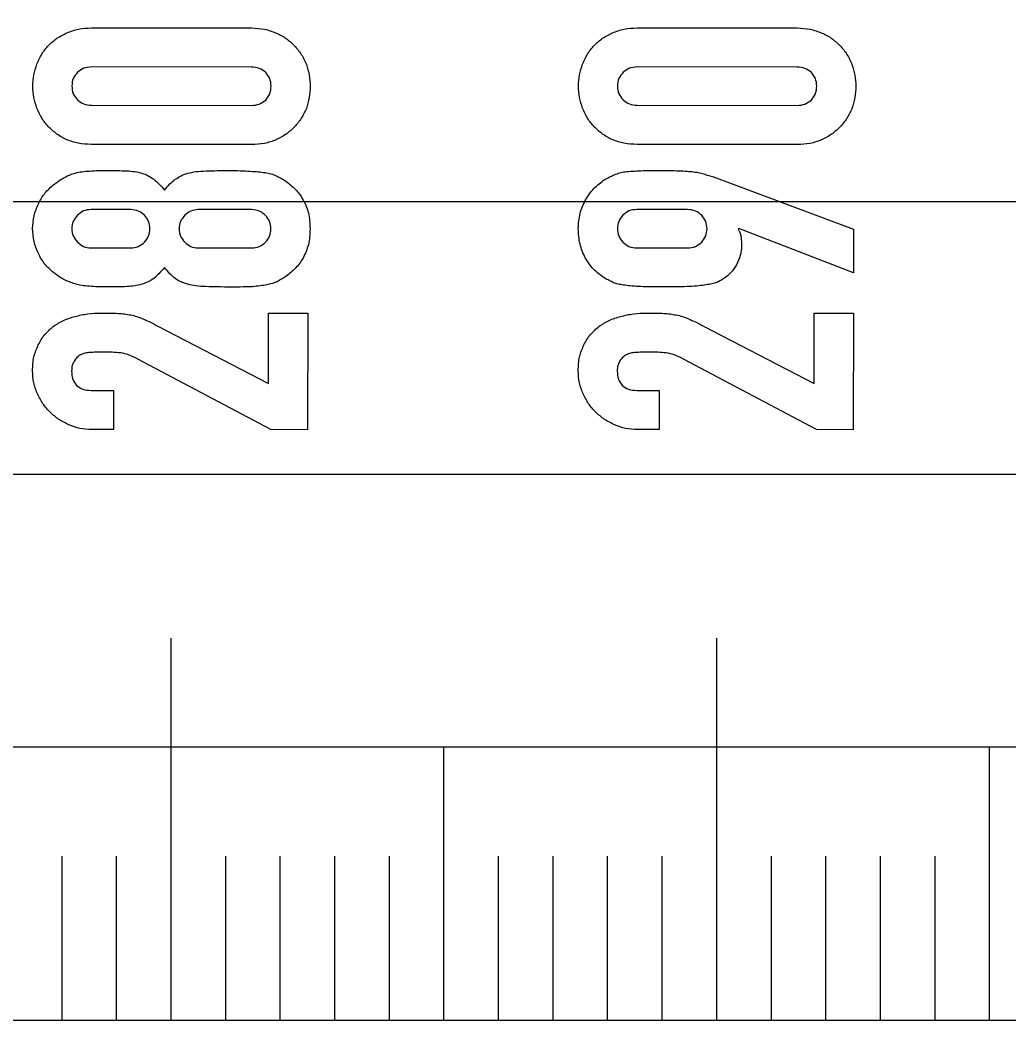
# Model space of a CAD drawing. Header units: millimetres. Extents: x 0 to 736, y 0 to 580.
# Drawn here: x 277.23 to 295.36, y 0 to 18.33 of the extents above; entities that cross this region are included whole.
import ezdxf

# ---------------------------------------------------------------- set-up
doc = ezdxf.new("R2010")
doc.units = ezdxf.units.MM
doc.layers.get('0').update_dxf_attribs({"linetype": 'CONTINUOUS'})

msp = doc.modelspace()

# ---------------------------------------------------------------- linework, layer by layer
for p, q in [((278.539, 18.181), (281.475, 18.179)), ((288.539, 18.181), (291.475, 18.179)), ((281.474, 17.462), (278.539, 17.465)), ((291.474, 17.462), (288.539, 17.465)), ((278.538, 16.762), (281.473, 16.76)), ((288.538, 16.762), (291.473, 16.76)), ((281.473, 16.044), (278.538, 16.046)), ((291.473, 16.044), (288.538, 16.046)), ((289.991, 15.434), (292.504, 14.491)), ((279.26, 14.852), (278.53, 14.852)), ((281.479, 14.85), (280.496, 14.851)), ((289.464, 14.852), (288.537, 14.852)), ((290.404, 14.507), (290.39, 14.493)), ((292.503, 13.69), (290.404, 14.507)), ((292.504, 14.491), (292.503, 13.69)), ((278.529, 14.15), (279.259, 14.149)), ((280.495, 14.148), (281.478, 14.148)), ((288.536, 14.15), (289.463, 14.149)), ((281.785, 11.662), (281.786, 12.954)), ((281.786, 12.954), (282.503, 12.953)), ((282.503, 12.953), (282.501, 10.818)), ((291.785, 11.662), (291.786, 12.954)), ((291.786, 12.954), (292.503, 12.953)), ((292.503, 12.953), (292.501, 10.818)), ((279.757, 12.716), (281.785, 11.662)), ((289.757, 12.716), (291.785, 11.662)), ((281.827, 10.819), (279.391, 12.113)), ((291.827, 10.819), (289.391, 12.113)), ((278.534, 11.538), (278.941, 11.537)), ((278.941, 11.537), (278.941, 10.821)), ((288.534, 11.538), (288.941, 11.537)), ((288.941, 11.537), (288.941, 10.821)), ((278.941, 10.821), (278.547, 10.821)), ((282.501, 10.818), (281.827, 10.819)), ((288.941, 10.821), (288.547, 10.821)), ((292.501, 10.818), (291.827, 10.819)), ((280, 0), (280, 7)), ((290, 0), (290, 7)), ((285, 0), (285, 5)), ((295, 0), (295, 5)), ((278, 0), (278, 3)), ((279, 0), (279, 3)), ((281, 0), (281, 3)), ((282, 0), (282, 3)), ((283, 0), (283, 3)), ((284, 0), (284, 3)), ((286, 0), (286, 3)), ((287, 0), (287, 3)), ((288, 0), (288, 3)), ((289, 0), (289, 3)), ((291, 0), (291, 3)), ((292, 0), (292, 3)), ((293, 0), (293, 3)), ((294, 0), (294, 3))]:
    msp.add_line(p, q)
for points in [[(334.863, 0), (0, 580), (0, 0)], [(326.203, 5), (5, 5), (5, 561.34)], [(317.543, 10), (10, 542.679), (10, 10)], [(308.882, 15), (15, 524.019), (15, 15)]]:
    msp.add_lwpolyline(points, close=True)
for points, knots in [([(278.09, 18.09), (278.159, 18.117), (278.304, 18.172), (278.459, 18.178), (278.539, 18.181)], [0, 0, 0, 0, 0.02215211, 0.04613734, 0.04613734, 0.04613734, 0.04613734]), ([(281.475, 18.179), (281.555, 18.175), (281.71, 18.169), (281.855, 18.114), (281.924, 18.087)], [0, 0, 0, 0, 0.02398523, 0.04613736, 0.04613736, 0.04613736, 0.04613736]), ([(288.09, 18.09), (288.159, 18.117), (288.304, 18.172), (288.459, 18.178), (288.539, 18.181)], [0, 0, 0, 0, 0.02215211, 0.04613734, 0.04613734, 0.04613734, 0.04613734]), ([(291.475, 18.179), (291.555, 18.175), (291.71, 18.169), (291.855, 18.114), (291.924, 18.087)], [0, 0, 0, 0, 0.02398523, 0.04613736, 0.04613736, 0.04613736, 0.04613736]), ([(277.752, 17.859), (277.802, 17.905), (277.903, 18), (278.027, 18.06), (278.09, 18.09)], [0, 0, 0, 0, 0.02029925, 0.04112017, 0.04112017, 0.04112017, 0.04112017]), ([(281.924, 18.087), (281.987, 18.056), (282.111, 17.996), (282.211, 17.902), (282.261, 17.855)], [0, 0, 0, 0, 0.02082092, 0.04112014, 0.04112014, 0.04112014, 0.04112014]), ([(287.752, 17.859), (287.802, 17.905), (287.903, 18), (288.027, 18.06), (288.09, 18.09)], [0, 0, 0, 0, 0.02029925, 0.04112017, 0.04112017, 0.04112017, 0.04112017]), ([(291.924, 18.087), (291.987, 18.056), (292.111, 17.996), (292.211, 17.902), (292.261, 17.855)], [0, 0, 0, 0, 0.02082092, 0.04112014, 0.04112014, 0.04112014, 0.04112014]), ([(277.541, 17.515), (277.568, 17.578), (277.62, 17.704), (277.708, 17.807), (277.752, 17.859)], [0, 0, 0, 0, 0.02041726, 0.04057331, 0.04057331, 0.04057331, 0.04057331]), ([(282.261, 17.855), (282.305, 17.803), (282.394, 17.699), (282.45, 17.574), (282.478, 17.511)], [0, 0, 0, 0, 0.02026353, 0.04091276, 0.04091276, 0.04091276, 0.04091276]), ([(287.541, 17.515), (287.568, 17.578), (287.62, 17.704), (287.708, 17.807), (287.752, 17.859)], [0, 0, 0, 0, 0.02041726, 0.04057331, 0.04057331, 0.04057331, 0.04057331]), ([(292.261, 17.855), (292.305, 17.803), (292.394, 17.699), (292.45, 17.574), (292.478, 17.511)], [0, 0, 0, 0, 0.02026353, 0.04091276, 0.04091276, 0.04091276, 0.04091276]), ([(277.464, 17.114), (277.467, 17.183), (277.473, 17.321), (277.519, 17.45), (277.541, 17.515)], [0, 0, 0, 0, 0.0206313, 0.04096164, 0.04096164, 0.04096164, 0.04096164]), ([(278.539, 17.465), (278.49, 17.461), (278.396, 17.454), (278.322, 17.395), (278.286, 17.367)], [0, 0, 0, 0, 0.01425838, 0.02769777, 0.02769777, 0.02769777, 0.02769777]), ([(281.734, 17.364), (281.696, 17.392), (281.619, 17.451), (281.523, 17.459), (281.474, 17.462)], [0, 0, 0, 0, 0.01388274, 0.02831408, 0.02831408, 0.02831408, 0.02831408]), ([(282.478, 17.511), (282.499, 17.446), (282.54, 17.316), (282.545, 17.179), (282.548, 17.11)], [0, 0, 0, 0, 0.02018659, 0.04080219, 0.04080219, 0.04080219, 0.04080219]), ([(287.464, 17.114), (287.467, 17.183), (287.473, 17.321), (287.519, 17.45), (287.541, 17.515)], [0, 0, 0, 0, 0.0206313, 0.04096164, 0.04096164, 0.04096164, 0.04096164]), ([(288.539, 17.465), (288.49, 17.461), (288.396, 17.454), (288.322, 17.395), (288.286, 17.367)], [0, 0, 0, 0, 0.01425838, 0.02769777, 0.02769777, 0.02769777, 0.02769777]), ([(291.734, 17.364), (291.696, 17.392), (291.619, 17.451), (291.523, 17.459), (291.474, 17.462)], [0, 0, 0, 0, 0.01388274, 0.02831408, 0.02831408, 0.02831408, 0.02831408]), ([(292.478, 17.511), (292.499, 17.446), (292.54, 17.316), (292.545, 17.179), (292.548, 17.11)], [0, 0, 0, 0, 0.02018659, 0.04080219, 0.04080219, 0.04080219, 0.04080219]), ([(278.286, 17.367), (278.255, 17.331), (278.192, 17.258), (278.184, 17.163), (278.18, 17.114)], [0, 0, 0, 0, 0.0137354, 0.02802509, 0.02802509, 0.02802509, 0.02802509]), ([(281.832, 17.111), (281.828, 17.16), (281.821, 17.254), (281.762, 17.328), (281.734, 17.364)], [0, 0, 0, 0, 0.01425839, 0.02769774, 0.02769774, 0.02769774, 0.02769774]), ([(288.286, 17.367), (288.255, 17.331), (288.192, 17.258), (288.184, 17.163), (288.18, 17.114)], [0, 0, 0, 0, 0.0137354, 0.02802509, 0.02802509, 0.02802509, 0.02802509]), ([(291.832, 17.111), (291.828, 17.16), (291.821, 17.254), (291.762, 17.328), (291.734, 17.364)], [0, 0, 0, 0, 0.01425839, 0.02769774, 0.02769774, 0.02769774, 0.02769774]), ([(277.541, 16.707), (277.518, 16.773), (277.473, 16.905), (277.467, 17.045), (277.464, 17.114)], [0, 0, 0, 0, 0.02083571, 0.04164184, 0.04164184, 0.04164184, 0.04164184]), ([(278.18, 17.114), (278.184, 17.065), (278.192, 16.969), (278.255, 16.897), (278.285, 16.861)], [0, 0, 0, 0, 0.01428975, 0.0280251, 0.0280251, 0.0280251, 0.0280251]), ([(281.733, 16.858), (281.762, 16.894), (281.821, 16.968), (281.828, 17.062), (281.832, 17.111)], [0, 0, 0, 0, 0.01343937, 0.02769775, 0.02769775, 0.02769775, 0.02769775]), ([(282.548, 17.11), (282.545, 17.041), (282.539, 16.902), (282.498, 16.769), (282.478, 16.703)], [0, 0, 0, 0, 0.02079057, 0.04148602, 0.04148602, 0.04148602, 0.04148602]), ([(287.541, 16.707), (287.518, 16.773), (287.473, 16.905), (287.467, 17.045), (287.464, 17.114)], [0, 0, 0, 0, 0.02083571, 0.04164184, 0.04164184, 0.04164184, 0.04164184]), ([(288.18, 17.114), (288.184, 17.065), (288.192, 16.969), (288.255, 16.897), (288.285, 16.861)], [0, 0, 0, 0, 0.01428975, 0.0280251, 0.0280251, 0.0280251, 0.0280251]), ([(291.733, 16.858), (291.762, 16.894), (291.821, 16.968), (291.828, 17.062), (291.832, 17.111)], [0, 0, 0, 0, 0.01343937, 0.02769775, 0.02769775, 0.02769775, 0.02769775]), ([(292.548, 17.11), (292.545, 17.041), (292.539, 16.902), (292.498, 16.769), (292.478, 16.703)], [0, 0, 0, 0, 0.02079057, 0.04148602, 0.04148602, 0.04148602, 0.04148602]), ([(278.285, 16.861), (278.321, 16.832), (278.395, 16.773), (278.489, 16.766), (278.538, 16.762)], [0, 0, 0, 0, 0.01343938, 0.02769777, 0.02769777, 0.02769777, 0.02769777]), ([(288.285, 16.861), (288.321, 16.832), (288.395, 16.773), (288.489, 16.766), (288.538, 16.762)], [0, 0, 0, 0, 0.01343938, 0.02769777, 0.02769777, 0.02769777, 0.02769777]), ([(277.751, 16.37), (277.707, 16.421), (277.62, 16.522), (277.567, 16.646), (277.541, 16.707)], [0, 0, 0, 0, 0.02001715, 0.03996019, 0.03996019, 0.03996019, 0.03996019]), ([(281.473, 16.76), (281.523, 16.764), (281.619, 16.771), (281.696, 16.83), (281.733, 16.858)], [0, 0, 0, 0, 0.01443138, 0.02831409, 0.02831409, 0.02831409, 0.02831409]), ([(282.478, 16.703), (282.449, 16.642), (282.393, 16.519), (282.304, 16.417), (282.26, 16.366)], [0, 0, 0, 0, 0.02018042, 0.04030582, 0.04030582, 0.04030582, 0.04030582]), ([(287.751, 16.37), (287.707, 16.421), (287.62, 16.522), (287.567, 16.646), (287.541, 16.707)], [0, 0, 0, 0, 0.02001715, 0.03996019, 0.03996019, 0.03996019, 0.03996019]), ([(291.473, 16.76), (291.523, 16.764), (291.619, 16.771), (291.696, 16.83), (291.733, 16.858)], [0, 0, 0, 0, 0.01443138, 0.02831409, 0.02831409, 0.02831409, 0.02831409]), ([(292.478, 16.703), (292.449, 16.642), (292.393, 16.519), (292.304, 16.417), (292.26, 16.366)], [0, 0, 0, 0, 0.02018042, 0.04030582, 0.04030582, 0.04030582, 0.04030582]), ([(278.088, 16.131), (278.025, 16.163), (277.902, 16.227), (277.801, 16.323), (277.751, 16.37)], [0, 0, 0, 0, 0.02107908, 0.04149266, 0.04149266, 0.04149266, 0.04149266]), ([(282.26, 16.366), (282.21, 16.319), (282.109, 16.224), (281.985, 16.16), (281.922, 16.128)], [0, 0, 0, 0, 0.02041353, 0.04149263, 0.04149263, 0.04149263, 0.04149263]), ([(288.088, 16.131), (288.025, 16.163), (287.902, 16.227), (287.801, 16.323), (287.751, 16.37)], [0, 0, 0, 0, 0.02107908, 0.04149266, 0.04149266, 0.04149266, 0.04149266]), ([(292.26, 16.366), (292.21, 16.319), (292.109, 16.224), (291.985, 16.16), (291.922, 16.128)], [0, 0, 0, 0, 0.02041353, 0.04149263, 0.04149263, 0.04149263, 0.04149263]), ([(278.538, 16.046), (278.457, 16.049), (278.303, 16.055), (278.158, 16.106), (278.088, 16.131)], [0, 0, 0, 0, 0.02396916, 0.04596419, 0.04596419, 0.04596419, 0.04596419]), ([(281.922, 16.128), (281.853, 16.103), (281.707, 16.052), (281.553, 16.047), (281.473, 16.044)], [0, 0, 0, 0, 0.02199501, 0.04596421, 0.04596421, 0.04596421, 0.04596421]), ([(288.538, 16.046), (288.457, 16.049), (288.303, 16.055), (288.158, 16.106), (288.088, 16.131)], [0, 0, 0, 0, 0.02396916, 0.04596419, 0.04596419, 0.04596419, 0.04596419]), ([(291.922, 16.128), (291.853, 16.103), (291.707, 16.052), (291.553, 16.047), (291.473, 16.044)], [0, 0, 0, 0, 0.02199501, 0.04596421, 0.04596421, 0.04596421, 0.04596421]), ([(277.849, 15.309), (277.878, 15.331), (277.935, 15.374), (277.995, 15.411), (278.024, 15.429)], [0, 0, 0, 0, 0.01106177, 0.02124133, 0.02124133, 0.02124133, 0.02124133]), ([(278.024, 15.429), (278.054, 15.444), (278.115, 15.477), (278.18, 15.501), (278.214, 15.513)], [0, 0, 0, 0, 0.01005004, 0.02077656, 0.02077656, 0.02077656, 0.02077656]), ([(278.214, 15.513), (278.252, 15.523), (278.335, 15.546), (278.421, 15.552), (278.467, 15.555)], [0, 0, 0, 0, 0.01192269, 0.02568836, 0.02568836, 0.02568836, 0.02568836]), ([(278.467, 15.555), (278.519, 15.559), (278.633, 15.568), (278.748, 15.568), (278.811, 15.568)], [0, 0, 0, 0, 0.01566047, 0.03444887, 0.03444887, 0.03444887, 0.03444887]), ([(278.811, 15.568), (278.88, 15.568), (279.007, 15.568), (279.133, 15.563), (279.19, 15.561)], [0, 0, 0, 0, 0.02071702, 0.03793014, 0.03793014, 0.03793014, 0.03793014]), ([(279.19, 15.561), (279.239, 15.558), (279.332, 15.552), (279.422, 15.529), (279.464, 15.519)], [0, 0, 0, 0, 0.01463915, 0.02775941, 0.02775941, 0.02775941, 0.02775941]), ([(279.464, 15.519), (279.503, 15.505), (279.581, 15.478), (279.648, 15.43), (279.682, 15.406)], [0, 0, 0, 0, 0.01229057, 0.02461123, 0.02461123, 0.02461123, 0.02461123]), ([(279.682, 15.406), (279.714, 15.379), (279.785, 15.319), (279.845, 15.248), (279.878, 15.209)], [0, 0, 0, 0, 0.01268426, 0.02784776, 0.02784776, 0.02784776, 0.02784776]), ([(279.878, 15.209), (279.91, 15.248), (279.968, 15.321), (280.041, 15.379), (280.075, 15.406)], [0, 0, 0, 0, 0.01492993, 0.02787877, 0.02787877, 0.02787877, 0.02787877]), ([(280.075, 15.406), (280.11, 15.43), (280.181, 15.479), (280.264, 15.505), (280.307, 15.518)], [0, 0, 0, 0, 0.01261726, 0.02589162, 0.02589162, 0.02589162, 0.02589162]), ([(280.307, 15.518), (280.356, 15.529), (280.465, 15.552), (280.576, 15.557), (280.637, 15.56)], [0, 0, 0, 0, 0.01518484, 0.03332219, 0.03332219, 0.03332219, 0.03332219]), ([(280.637, 15.56), (280.708, 15.562), (280.864, 15.566), (281.021, 15.566), (281.107, 15.567)], [0, 0, 0, 0, 0.0212495, 0.04705766, 0.04705766, 0.04705766, 0.04705766]), ([(281.107, 15.567), (281.178, 15.566), (281.307, 15.565), (281.436, 15.556), (281.494, 15.552)], [0, 0, 0, 0, 0.02124588, 0.03865839, 0.03865839, 0.03865839, 0.03865839]), ([(281.494, 15.552), (281.54, 15.549), (281.627, 15.544), (281.713, 15.53), (281.753, 15.524)], [0, 0, 0, 0, 0.01390932, 0.02614965, 0.02614965, 0.02614965, 0.02614965]), ([(281.753, 15.524), (281.788, 15.516), (281.854, 15.503), (281.915, 15.474), (281.943, 15.461)], [0, 0, 0, 0, 0.01068768, 0.02004695, 0.02004695, 0.02004695, 0.02004695]), ([(281.943, 15.461), (281.97, 15.448), (282.025, 15.42), (282.077, 15.387), (282.104, 15.369)], [0, 0, 0, 0, 0.00887237, 0.01856809, 0.01856809, 0.01856809, 0.01856809]), ([(287.596, 15.029), (287.642, 15.102), (287.735, 15.249), (287.876, 15.35), (287.947, 15.401)], [0, 0, 0, 0, 0.02577646, 0.05160553, 0.05160553, 0.05160553, 0.05160553]), ([(287.947, 15.401), (287.974, 15.416), (288.027, 15.446), (288.082, 15.472), (288.109, 15.485)], [0, 0, 0, 0, 0.00942984, 0.01822372, 0.01822372, 0.01822372, 0.01822372]), ([(288.109, 15.485), (288.137, 15.496), (288.196, 15.52), (288.258, 15.533), (288.291, 15.541)], [0, 0, 0, 0, 0.00900001, 0.01913404, 0.01913404, 0.01913404, 0.01913404]), ([(288.291, 15.541), (288.333, 15.545), (288.424, 15.555), (288.515, 15.559), (288.565, 15.562)], [0, 0, 0, 0, 0.01252532, 0.02747388, 0.02747388, 0.02747388, 0.02747388]), ([(288.565, 15.562), (288.624, 15.564), (288.758, 15.568), (288.891, 15.568), (288.966, 15.568)], [0, 0, 0, 0, 0.01773956, 0.0400366, 0.0400366, 0.0400366, 0.0400366]), ([(288.966, 15.568), (289.036, 15.568), (289.165, 15.568), (289.294, 15.563), (289.352, 15.561)], [0, 0, 0, 0, 0.0212437, 0.0386323, 0.0386323, 0.0386323, 0.0386323]), ([(289.352, 15.561), (289.397, 15.558), (289.482, 15.554), (289.566, 15.544), (289.605, 15.54)], [0, 0, 0, 0, 0.01372194, 0.02537399, 0.02537399, 0.02537399, 0.02537399]), ([(289.605, 15.54), (289.64, 15.533), (289.709, 15.519), (289.776, 15.5), (289.808, 15.49)], [0, 0, 0, 0, 0.01094976, 0.02095835, 0.02095835, 0.02095835, 0.02095835]), ([(289.808, 15.49), (289.837, 15.482), (289.899, 15.466), (289.959, 15.445), (289.991, 15.434)], [0, 0, 0, 0, 0.0091157, 0.01910885, 0.01910885, 0.01910885, 0.01910885]), ([(277.568, 14.958), (277.604, 15.026), (277.676, 15.16), (277.791, 15.26), (277.849, 15.309)], [0, 0, 0, 0, 0.02270387, 0.04529892, 0.04529892, 0.04529892, 0.04529892]), ([(282.104, 15.369), (282.164, 15.324), (282.288, 15.229), (282.375, 15.099), (282.42, 15.032)], [0, 0, 0, 0, 0.02229914, 0.04649163, 0.04649163, 0.04649163, 0.04649163]), ([(282.42, 15.032), (282.457, 14.952), (282.535, 14.783), (282.542, 14.597), (282.546, 14.498)], [0, 0, 0, 0, 0.02601632, 0.05533043, 0.05533043, 0.05533043, 0.05533043]), ([(287.462, 14.502), (287.467, 14.597), (287.477, 14.781), (287.557, 14.948), (287.596, 15.029)], [0, 0, 0, 0, 0.02811294, 0.05481335, 0.05481335, 0.05481335, 0.05481335]), ([(277.462, 14.502), (277.466, 14.582), (277.475, 14.74), (277.537, 14.886), (277.568, 14.958)], [0, 0, 0, 0, 0.02384668, 0.04717065, 0.04717065, 0.04717065, 0.04717065]), ([(278.53, 14.852), (278.483, 14.848), (278.389, 14.84), (278.319, 14.778), (278.284, 14.747)], [0, 0, 0, 0, 0.01377239, 0.02736455, 0.02736455, 0.02736455, 0.02736455]), ([(279.513, 14.746), (279.476, 14.777), (279.402, 14.838), (279.307, 14.847), (279.26, 14.852)], [0, 0, 0, 0, 0.01402408, 0.02796883, 0.02796883, 0.02796883, 0.02796883]), ([(280.496, 14.851), (280.449, 14.846), (280.355, 14.838), (280.285, 14.776), (280.25, 14.746)], [0, 0, 0, 0, 0.01377236, 0.02736455, 0.02736455, 0.02736455, 0.02736455]), ([(281.732, 14.744), (281.695, 14.775), (281.622, 14.836), (281.526, 14.845), (281.479, 14.85)], [0, 0, 0, 0, 0.01402409, 0.02796882, 0.02796882, 0.02796882, 0.02796882]), ([(288.537, 14.852), (288.486, 14.849), (288.388, 14.841), (288.313, 14.778), (288.277, 14.747)], [0, 0, 0, 0, 0.01480769, 0.02868708, 0.02868708, 0.02868708, 0.02868708]), ([(289.723, 14.746), (289.687, 14.777), (289.612, 14.84), (289.514, 14.848), (289.464, 14.852)], [0, 0, 0, 0, 0.01387939, 0.02868708, 0.02868708, 0.02868708, 0.02868708]), ([(278.284, 14.747), (278.253, 14.711), (278.192, 14.64), (278.183, 14.547), (278.178, 14.501)], [0, 0, 0, 0, 0.01387936, 0.02730726, 0.02730726, 0.02730726, 0.02730726]), ([(279.611, 14.5), (279.607, 14.546), (279.598, 14.637), (279.541, 14.71), (279.513, 14.746)], [0, 0, 0, 0, 0.01339458, 0.02698105, 0.02698105, 0.02698105, 0.02698105]), ([(280.25, 14.746), (280.219, 14.709), (280.159, 14.638), (280.149, 14.546), (280.144, 14.5)], [0, 0, 0, 0, 0.01387935, 0.02730725, 0.02730725, 0.02730725, 0.02730725]), ([(281.83, 14.499), (281.826, 14.544), (281.817, 14.636), (281.76, 14.708), (281.732, 14.744)], [0, 0, 0, 0, 0.01339458, 0.02698103, 0.02698103, 0.02698103, 0.02698103]), ([(288.277, 14.747), (288.248, 14.711), (288.191, 14.639), (288.182, 14.547), (288.178, 14.501)], [0, 0, 0, 0, 0.01358646, 0.02698104, 0.02698104, 0.02698104, 0.02698104]), ([(289.821, 14.5), (289.817, 14.546), (289.809, 14.637), (289.752, 14.71), (289.723, 14.746)], [0, 0, 0, 0, 0.01339458, 0.02698104, 0.02698104, 0.02698104, 0.02698104]), ([(277.567, 14.045), (277.536, 14.118), (277.474, 14.264), (277.466, 14.422), (277.462, 14.502)], [0, 0, 0, 0, 0.02332397, 0.04717065, 0.04717065, 0.04717065, 0.04717065]), ([(278.178, 14.501), (278.183, 14.456), (278.192, 14.363), (278.253, 14.292), (278.283, 14.256)], [0, 0, 0, 0, 0.0134279, 0.02730729, 0.02730729, 0.02730729, 0.02730729]), ([(279.512, 14.255), (279.541, 14.291), (279.598, 14.363), (279.606, 14.455), (279.611, 14.5)], [0, 0, 0, 0, 0.0135865, 0.02698108, 0.02698108, 0.02698108, 0.02698108]), ([(280.144, 14.5), (280.149, 14.454), (280.158, 14.361), (280.219, 14.29), (280.25, 14.254)], [0, 0, 0, 0, 0.0134279, 0.02730727, 0.02730727, 0.02730727, 0.02730727]), ([(281.731, 14.253), (281.76, 14.289), (281.817, 14.361), (281.826, 14.453), (281.83, 14.499)], [0, 0, 0, 0, 0.01358649, 0.02698107, 0.02698107, 0.02698107, 0.02698107]), ([(282.546, 14.498), (282.542, 14.399), (282.535, 14.213), (282.456, 14.044), (282.419, 13.964)], [0, 0, 0, 0, 0.02931411, 0.05533043, 0.05533043, 0.05533043, 0.05533043]), ([(287.588, 13.968), (287.551, 14.051), (287.476, 14.221), (287.467, 14.407), (287.462, 14.502)], [0, 0, 0, 0, 0.02700001, 0.05526708, 0.05526708, 0.05526708, 0.05526708]), ([(288.178, 14.501), (288.182, 14.456), (288.191, 14.364), (288.248, 14.292), (288.276, 14.256)], [0, 0, 0, 0, 0.01339458, 0.02698107, 0.02698107, 0.02698107, 0.02698107]), ([(289.723, 14.254), (289.752, 14.291), (289.809, 14.363), (289.817, 14.455), (289.821, 14.5)], [0, 0, 0, 0, 0.01358649, 0.02698107, 0.02698107, 0.02698107, 0.02698107]), ([(290.39, 14.493), (290.4, 14.478), (290.422, 14.443), (290.433, 14.403), (290.439, 14.38)], [0, 0, 0, 0, 0.00526976, 0.01232072, 0.01232072, 0.01232072, 0.01232072]), ([(290.439, 14.38), (290.443, 14.353), (290.453, 14.29), (290.453, 14.226), (290.453, 14.191)], [0, 0, 0, 0, 0.0083184, 0.01903338, 0.01903338, 0.01903338, 0.01903338]), ([(278.283, 14.256), (278.318, 14.225), (278.389, 14.163), (278.482, 14.154), (278.529, 14.15)], [0, 0, 0, 0, 0.01359215, 0.02736453, 0.02736453, 0.02736453, 0.02736453]), ([(279.259, 14.149), (279.307, 14.154), (279.402, 14.163), (279.475, 14.224), (279.512, 14.255)], [0, 0, 0, 0, 0.01394474, 0.0279688, 0.0279688, 0.0279688, 0.0279688]), ([(280.25, 14.254), (280.285, 14.223), (280.355, 14.161), (280.448, 14.153), (280.495, 14.148)], [0, 0, 0, 0, 0.01359217, 0.02736453, 0.02736453, 0.02736453, 0.02736453]), ([(281.478, 14.148), (281.526, 14.152), (281.621, 14.161), (281.694, 14.222), (281.731, 14.253)], [0, 0, 0, 0, 0.01394472, 0.0279688, 0.0279688, 0.0279688, 0.0279688]), ([(288.276, 14.256), (288.312, 14.225), (288.387, 14.161), (288.485, 14.154), (288.536, 14.15)], [0, 0, 0, 0, 0.01387937, 0.02868706, 0.02868706, 0.02868706, 0.02868706]), ([(289.463, 14.149), (289.514, 14.153), (289.612, 14.16), (289.687, 14.224), (289.723, 14.254)], [0, 0, 0, 0, 0.01480768, 0.02868706, 0.02868706, 0.02868706, 0.02868706]), ([(290.453, 14.191), (290.449, 14.129), (290.442, 14.006), (290.388, 13.895), (290.362, 13.84)], [0, 0, 0, 0, 0.01840055, 0.03659216, 0.03659216, 0.03659216, 0.03659216]), ([(277.847, 13.694), (277.79, 13.744), (277.675, 13.844), (277.603, 13.978), (277.567, 14.045)], [0, 0, 0, 0, 0.02259503, 0.0452989, 0.0452989, 0.0452989, 0.0452989]), ([(282.419, 13.964), (282.374, 13.897), (282.287, 13.767), (282.163, 13.673), (282.103, 13.628)], [0, 0, 0, 0, 0.02419254, 0.04649165, 0.04649165, 0.04649165, 0.04649165]), ([(287.946, 13.596), (287.873, 13.646), (287.729, 13.746), (287.635, 13.895), (287.588, 13.968)], [0, 0, 0, 0, 0.02623929, 0.05211902, 0.05211902, 0.05211902, 0.05211902]), ([(279.877, 13.791), (279.844, 13.752), (279.783, 13.68), (279.712, 13.617), (279.68, 13.587)], [0, 0, 0, 0, 0.01529405, 0.02833416, 0.02833416, 0.02833416, 0.02833416]), ([(280.073, 13.587), (280.04, 13.616), (279.968, 13.678), (279.909, 13.752), (279.877, 13.791)], [0, 0, 0, 0, 0.0132976, 0.02836012, 0.02836012, 0.02836012, 0.02836012]), ([(290.362, 13.84), (290.33, 13.789), (290.268, 13.691), (290.175, 13.621), (290.13, 13.587)], [0, 0, 0, 0, 0.01773523, 0.03454979, 0.03454979, 0.03454979, 0.03454979]), ([(278.023, 13.575), (277.994, 13.592), (277.934, 13.629), (277.877, 13.672), (277.847, 13.694)], [0, 0, 0, 0, 0.01017955, 0.02124134, 0.02124134, 0.02124134, 0.02124134]), ([(278.212, 13.497), (278.179, 13.509), (278.114, 13.531), (278.053, 13.561), (278.023, 13.575)], [0, 0, 0, 0, 0.01066457, 0.02048662, 0.02048662, 0.02048662, 0.02048662]), ([(279.68, 13.587), (279.646, 13.565), (279.578, 13.521), (279.501, 13.495), (279.462, 13.482)], [0, 0, 0, 0, 0.01204362, 0.02427006, 0.02427006, 0.02427006, 0.02427006]), ([(280.305, 13.482), (280.263, 13.494), (280.181, 13.519), (280.108, 13.565), (280.073, 13.587)], [0, 0, 0, 0, 0.01321503, 0.02556188, 0.02556188, 0.02556188, 0.02556188]), ([(282.103, 13.628), (282.076, 13.61), (282.023, 13.575), (281.968, 13.544), (281.941, 13.529)], [0, 0, 0, 0, 0.00978904, 0.01891318, 0.01891318, 0.01891318, 0.01891318]), ([(288.107, 13.511), (288.081, 13.524), (288.026, 13.55), (287.973, 13.58), (287.946, 13.596)], [0, 0, 0, 0, 0.00879387, 0.01822369, 0.01822369, 0.01822369, 0.01822369]), ([(290.13, 13.587), (290.106, 13.572), (290.059, 13.541), (290.008, 13.52), (289.982, 13.51)], [0, 0, 0, 0, 0.0084306, 0.01668387, 0.01668387, 0.01668387, 0.01668387]), ([(278.465, 13.448), (278.419, 13.453), (278.334, 13.463), (278.251, 13.486), (278.212, 13.497)], [0, 0, 0, 0, 0.01382933, 0.0257946, 0.0257946, 0.0257946, 0.0257946]), ([(278.809, 13.434), (278.747, 13.434), (278.632, 13.435), (278.517, 13.444), (278.465, 13.448)], [0, 0, 0, 0, 0.0187884, 0.03444887, 0.03444887, 0.03444887, 0.03444887]), ([(279.189, 13.44), (279.131, 13.438), (279.005, 13.434), (278.878, 13.434), (278.809, 13.434)], [0, 0, 0, 0, 0.01721312, 0.03793014, 0.03793014, 0.03793014, 0.03793014]), ([(279.462, 13.482), (279.42, 13.472), (279.33, 13.449), (279.237, 13.443), (279.189, 13.44)], [0, 0, 0, 0, 0.01312024, 0.0277594, 0.0277594, 0.0277594, 0.0277594]), ([(280.635, 13.439), (280.575, 13.442), (280.463, 13.448), (280.355, 13.471), (280.305, 13.482)], [0, 0, 0, 0, 0.01813735, 0.03332219, 0.03332219, 0.03332219, 0.03332219]), ([(281.106, 13.432), (281.02, 13.432), (280.863, 13.432), (280.706, 13.437), (280.635, 13.439)], [0, 0, 0, 0, 0.02580819, 0.04705766, 0.04705766, 0.04705766, 0.04705766]), ([(281.492, 13.438), (281.434, 13.436), (281.305, 13.432), (281.176, 13.432), (281.106, 13.432)], [0, 0, 0, 0, 0.0173886, 0.03863231, 0.03863231, 0.03863231, 0.03863231]), ([(281.752, 13.473), (281.711, 13.466), (281.625, 13.452), (281.538, 13.443), (281.492, 13.438)], [0, 0, 0, 0, 0.01226672, 0.02622583, 0.02622583, 0.02622583, 0.02622583]), ([(281.941, 13.529), (281.913, 13.518), (281.851, 13.494), (281.787, 13.48), (281.752, 13.473)], [0, 0, 0, 0, 0.00916463, 0.01981037, 0.01981037, 0.01981037, 0.01981037]), ([(288.29, 13.469), (288.257, 13.474), (288.195, 13.483), (288.135, 13.502), (288.107, 13.511)], [0, 0, 0, 0, 0.00998697, 0.01876507, 0.01876507, 0.01876507, 0.01876507]), ([(288.564, 13.441), (288.514, 13.443), (288.422, 13.448), (288.331, 13.463), (288.29, 13.469)], [0, 0, 0, 0, 0.01495989, 0.02754781, 0.02754781, 0.02754781, 0.02754781]), ([(288.964, 13.433), (288.889, 13.434), (288.756, 13.434), (288.623, 13.439), (288.564, 13.441)], [0, 0, 0, 0, 0.02229705, 0.04003661, 0.04003661, 0.04003661, 0.04003661]), ([(289.455, 13.44), (289.382, 13.438), (289.218, 13.434), (289.054, 13.433), (288.964, 13.433)], [0, 0, 0, 0, 0.02212707, 0.04916416, 0.04916416, 0.04916416, 0.04916416]), ([(289.771, 13.468), (289.724, 13.461), (289.619, 13.447), (289.513, 13.443), (289.455, 13.44)], [0, 0, 0, 0, 0.01432845, 0.03174095, 0.03174095, 0.03174095, 0.03174095]), ([(289.982, 13.51), (289.951, 13.501), (289.882, 13.481), (289.81, 13.473), (289.771, 13.468)], [0, 0, 0, 0, 0.00979376, 0.02151312, 0.02151312, 0.02151312, 0.02151312]), ([(277.84, 12.711), (277.901, 12.75), (278.026, 12.83), (278.168, 12.872), (278.24, 12.893)], [0, 0, 0, 0, 0.02171086, 0.04419716, 0.04419716, 0.04419716, 0.04419716]), ([(278.24, 12.893), (278.317, 12.912), (278.474, 12.949), (278.635, 12.954), (278.718, 12.956)], [0, 0, 0, 0, 0.02365397, 0.04828335, 0.04828335, 0.04828335, 0.04828335]), ([(278.718, 12.956), (278.774, 12.956), (278.877, 12.955), (278.98, 12.951), (279.027, 12.949)], [0, 0, 0, 0, 0.01685484, 0.03090968, 0.03090968, 0.03090968, 0.03090968]), ([(279.027, 12.949), (279.066, 12.946), (279.144, 12.94), (279.22, 12.927), (279.258, 12.921)], [0, 0, 0, 0, 0.01180969, 0.02335547, 0.02335547, 0.02335547, 0.02335547]), ([(279.258, 12.921), (279.296, 12.912), (279.373, 12.895), (279.446, 12.865), (279.483, 12.85)], [0, 0, 0, 0, 0.01158178, 0.0235818, 0.0235818, 0.0235818, 0.0235818]), ([(279.483, 12.85), (279.525, 12.831), (279.617, 12.789), (279.707, 12.742), (279.757, 12.716)], [0, 0, 0, 0, 0.01374547, 0.03046905, 0.03046905, 0.03046905, 0.03046905]), ([(287.84, 12.711), (287.901, 12.75), (288.026, 12.83), (288.168, 12.872), (288.24, 12.893)], [0, 0, 0, 0, 0.02171086, 0.04419716, 0.04419716, 0.04419716, 0.04419716]), ([(288.24, 12.893), (288.317, 12.912), (288.474, 12.949), (288.635, 12.954), (288.718, 12.956)], [0, 0, 0, 0, 0.02365397, 0.04828335, 0.04828335, 0.04828335, 0.04828335]), ([(288.718, 12.956), (288.774, 12.956), (288.877, 12.955), (288.98, 12.951), (289.027, 12.949)], [0, 0, 0, 0, 0.01685484, 0.03090968, 0.03090968, 0.03090968, 0.03090968]), ([(289.027, 12.949), (289.066, 12.946), (289.144, 12.94), (289.22, 12.927), (289.258, 12.921)], [0, 0, 0, 0, 0.01180969, 0.02335547, 0.02335547, 0.02335547, 0.02335547]), ([(289.258, 12.921), (289.296, 12.912), (289.373, 12.895), (289.446, 12.865), (289.483, 12.85)], [0, 0, 0, 0, 0.01158178, 0.0235818, 0.0235818, 0.0235818, 0.0235818]), ([(289.483, 12.85), (289.525, 12.831), (289.617, 12.789), (289.707, 12.742), (289.757, 12.716)], [0, 0, 0, 0, 0.01374547, 0.03046905, 0.03046905, 0.03046905, 0.03046905]), ([(277.565, 12.374), (277.601, 12.439), (277.673, 12.568), (277.784, 12.663), (277.84, 12.711)], [0, 0, 0, 0, 0.02201534, 0.04374319, 0.04374319, 0.04374319, 0.04374319]), ([(287.565, 12.374), (287.601, 12.439), (287.673, 12.568), (287.784, 12.663), (287.84, 12.711)], [0, 0, 0, 0, 0.02201534, 0.04374319, 0.04374319, 0.04374319, 0.04374319]), ([(277.46, 11.897), (277.463, 11.985), (277.469, 12.15), (277.535, 12.303), (277.565, 12.374)], [0, 0, 0, 0, 0.02611626, 0.0492751, 0.0492751, 0.0492751, 0.0492751]), ([(287.46, 11.897), (287.463, 11.985), (287.469, 12.15), (287.535, 12.303), (287.565, 12.374)], [0, 0, 0, 0, 0.02611626, 0.0492751, 0.0492751, 0.0492751, 0.0492751]), ([(278.359, 12.198), (278.334, 12.185), (278.285, 12.158), (278.25, 12.115), (278.232, 12.093)], [0, 0, 0, 0, 0.00828123, 0.01660699, 0.01660699, 0.01660699, 0.01660699]), ([(278.542, 12.233), (278.508, 12.232), (278.446, 12.23), (278.387, 12.208), (278.359, 12.198)], [0, 0, 0, 0, 0.00987058, 0.01869946, 0.01869946, 0.01869946, 0.01869946]), ([(278.731, 12.24), (278.7, 12.239), (278.637, 12.239), (278.574, 12.235), (278.542, 12.233)], [0, 0, 0, 0, 0.00930642, 0.01897666, 0.01897666, 0.01897666, 0.01897666]), ([(279.075, 12.225), (279.023, 12.23), (278.909, 12.239), (278.794, 12.239), (278.731, 12.24)], [0, 0, 0, 0, 0.01566047, 0.03444887, 0.03444887, 0.03444887, 0.03444887]), ([(279.391, 12.113), (279.335, 12.142), (279.235, 12.194), (279.124, 12.216), (279.075, 12.225)], [0, 0, 0, 0, 0.01869959, 0.0336883, 0.0336883, 0.0336883, 0.0336883]), ([(288.359, 12.198), (288.334, 12.185), (288.285, 12.158), (288.25, 12.115), (288.232, 12.093)], [0, 0, 0, 0, 0.00828123, 0.01660699, 0.01660699, 0.01660699, 0.01660699]), ([(288.542, 12.233), (288.508, 12.232), (288.446, 12.23), (288.387, 12.208), (288.359, 12.198)], [0, 0, 0, 0, 0.00987058, 0.01869946, 0.01869946, 0.01869946, 0.01869946]), ([(288.731, 12.24), (288.7, 12.239), (288.637, 12.239), (288.574, 12.235), (288.542, 12.233)], [0, 0, 0, 0, 0.00930642, 0.01897666, 0.01897666, 0.01897666, 0.01897666]), ([(289.075, 12.225), (289.023, 12.23), (288.909, 12.239), (288.794, 12.239), (288.731, 12.24)], [0, 0, 0, 0, 0.01566047, 0.03444887, 0.03444887, 0.03444887, 0.03444887]), ([(289.391, 12.113), (289.335, 12.142), (289.235, 12.194), (289.124, 12.216), (289.075, 12.225)], [0, 0, 0, 0, 0.01869959, 0.0336883, 0.0336883, 0.0336883, 0.0336883]), ([(278.232, 12.093), (278.216, 12.065), (278.179, 12.002), (278.177, 11.929), (278.176, 11.889)], [0, 0, 0, 0, 0.00957901, 0.02142518, 0.02142518, 0.02142518, 0.02142518]), ([(288.232, 12.093), (288.216, 12.065), (288.179, 12.002), (288.177, 11.929), (288.176, 11.889)], [0, 0, 0, 0, 0.00957901, 0.02142518, 0.02142518, 0.02142518, 0.02142518]), ([(277.551, 11.475), (277.524, 11.542), (277.471, 11.678), (277.463, 11.823), (277.46, 11.897)], [0, 0, 0, 0, 0.02148536, 0.04337434, 0.04337434, 0.04337434, 0.04337434]), ([(278.176, 11.889), (278.179, 11.839), (278.185, 11.743), (278.241, 11.666), (278.267, 11.629)], [0, 0, 0, 0, 0.01474929, 0.0280573, 0.0280573, 0.0280573, 0.0280573]), ([(287.551, 11.475), (287.524, 11.542), (287.471, 11.678), (287.463, 11.823), (287.46, 11.897)], [0, 0, 0, 0, 0.02148536, 0.04337434, 0.04337434, 0.04337434, 0.04337434]), ([(288.176, 11.889), (288.179, 11.839), (288.185, 11.743), (288.241, 11.666), (288.267, 11.629)], [0, 0, 0, 0, 0.01474929, 0.0280573, 0.0280573, 0.0280573, 0.0280573]), ([(278.267, 11.629), (278.303, 11.603), (278.382, 11.544), (278.481, 11.54), (278.534, 11.538)], [0, 0, 0, 0, 0.01315776, 0.02877487, 0.02877487, 0.02877487, 0.02877487]), ([(288.267, 11.629), (288.303, 11.603), (288.382, 11.544), (288.481, 11.54), (288.534, 11.538)], [0, 0, 0, 0, 0.01315776, 0.02877487, 0.02877487, 0.02877487, 0.02877487]), ([(277.782, 11.138), (277.736, 11.188), (277.641, 11.288), (277.581, 11.412), (277.551, 11.475)], [0, 0, 0, 0, 0.02029923, 0.04112014, 0.04112014, 0.04112014, 0.04112014]), ([(287.782, 11.138), (287.736, 11.188), (287.641, 11.288), (287.581, 11.412), (287.551, 11.475)], [0, 0, 0, 0, 0.02029923, 0.04112014, 0.04112014, 0.04112014, 0.04112014]), ([(278.126, 10.906), (278.063, 10.937), (277.937, 10.997), (277.834, 11.091), (277.782, 11.138)], [0, 0, 0, 0, 0.02097506, 0.04167795, 0.04167795, 0.04167795, 0.04167795]), ([(288.126, 10.906), (288.063, 10.937), (287.937, 10.997), (287.834, 11.091), (287.782, 11.138)], [0, 0, 0, 0, 0.02097506, 0.04167795, 0.04167795, 0.04167795, 0.04167795]), ([(278.547, 10.821), (278.474, 10.825), (278.329, 10.831), (278.193, 10.881), (278.126, 10.906)], [0, 0, 0, 0, 0.02187136, 0.04319471, 0.04319471, 0.04319471, 0.04319471]), ([(288.547, 10.821), (288.474, 10.825), (288.329, 10.831), (288.193, 10.881), (288.126, 10.906)], [0, 0, 0, 0, 0.02187136, 0.04319471, 0.04319471, 0.04319471, 0.04319471])]:
    msp.add_open_spline(points, degree=3, knots=knots)

doc.saveas('drawing.dxf')
